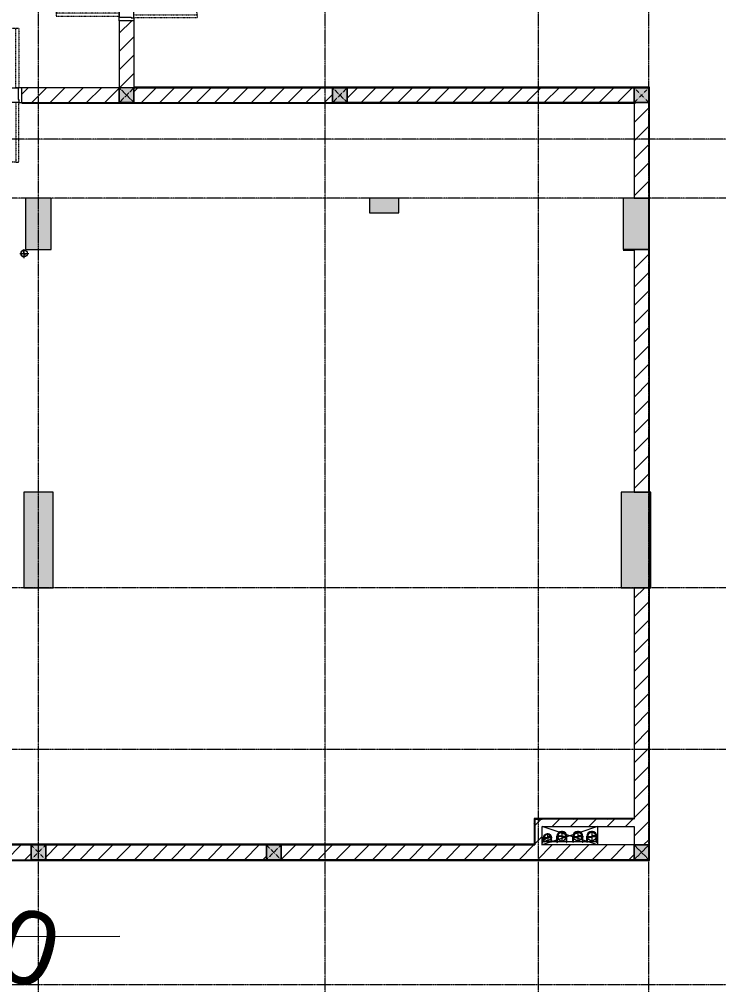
# Model space of a CAD drawing. Header units: millimetres. Extents: x -24439 to 198341, y -52871 to 149926.
# Drawn here: x 107894 to 117402, y 33837 to 46969 of the extents above; entities that cross this region are included whole.
import ezdxf

# ---------------------------------------------------------------- set-up
doc = ezdxf.new("R2010")
doc.units = ezdxf.units.MM
for name, pattern in [('Dash', [6, 3, -3]), ('Grid Line', [22.225, 12.7, -3.175, 3.175, -3.175]), ('IMPORT-CENTER _3_', [10.16, 6.35, -1.27, 1.27, -1.27]), ('NET VAN', [1.06, 0.53, -0.53])]:
    doc.linetypes.add(name, pattern=pattern)
for name, color, linetype, lineweight in [('0-1', 7, 'Continuous', 5), ('0-2', 9, 'Continuous', 9), ('A-DETL-GENF-2', 9, 'NET VAN', 9), ('A-DOOR', 31, 'Continuous', 9), ('A-DOOR-FRAM', 31, 'Continuous', 9), ('A-FLOR', 192, 'Continuous', 9), ('A-WALL', 113, 'Continuous', 9), ('A-WALL-3', 113, 'Continuous', 18), ('A-WALL-PATT-3', 111, 'Continuous', 9), ('G-IMPT', 8, 'Continuous', 9), ('G-IMPT-1', 9, 'Continuous', 9), ('G-IMPT-2', 8, 'IMPORT-CENTER _3_', 9), ('G-IMPT-6', 7, 'Continuous', 9), ('I-WALL-3', 2, 'Continuous', 18), ('M-EQPM', 50, 'Continuous', 9), ('S-COLS', 52, 'Continuous', 9), ('S-COLS-1', 254, 'Continuous', 5), ('S-COLS-2', 253, 'Continuous', 18), ('S-COLS-4', 52, 'Continuous', 18), ('S-COLS-5', 52, 'Dash', 9), ('S-COLS-HDLN', 52, 'Dash', 9), ('S-GRID-1', 1, 'Grid Line', 9)]:
    doc.layers.add(name, color=color, linetype=linetype, lineweight=lineweight)
doc.styles.add('Arial_4', font='arial_0.ttf', dxfattribs={"height": 1000})
pattern_1 = [(45, (0, 0), (-124.4508, 124.4508), [])]
pattern_2 = [(45, (0, 0), (-116.67262, 116.67262), [])]

# ---------------------------------------------------------------- blocks, each defined once
blk = doc.blocks.new('NCV_TKTC_KET CAU_rvt-1-TKCS_MB ĐỊNH VỊ CAO ĐỘ THIẾT KẾ')
at = {"layer": 'S-COLS-1'}
for points in [[(107978, 43837), (108328, 43837), (108328, 44537), (107978, 44537)], [(112653, 44337), (113053, 44337), (113053, 44537), (112653, 44537)], [(116103, 43837), (116453, 43837), (116453, 44537), (116103, 44537)], [(107953, 39237), (108353, 39237), (108353, 40537), (107953, 40537)], [(116478, 39237), (116478, 40537), (116078, 40537), (116078, 39237)]]:
    blk.add_hatch(color=256, dxfattribs=at).paths.add_polyline_path(points)
at = {"layer": 'S-COLS-2'}
for p, q in [((108328, 44537), (107978, 44537)), ((107978, 44537), (107978, 43837)), ((108328, 43837), (108328, 44537)), ((112653, 44537), (112653, 44337)), ((113053, 44537), (112653, 44537)), ((113053, 44337), (113053, 44537)), ((116453, 44537), (116103, 44537)), ((116103, 44537), (116103, 43837)), ((116453, 43837), (116453, 44537)), ((112653, 44337), (113053, 44337)), ((107978, 43837), (108328, 43837)), ((116103, 43837), (116453, 43837)), ((108353, 40537), (107953, 40537)), ((107953, 40537), (107953, 39237)), ((108353, 39237), (108353, 40537)), ((116478, 40537), (116078, 40537)), ((116078, 40537), (116078, 39237)), ((116478, 39237), (116478, 40537)), ((107953, 39237), (108353, 39237)), ((116078, 39237), (116478, 39237))]:
    blk.add_line(p, q, dxfattribs=at)
blk = doc.blocks.new('FD_07 - FD_07-1700x2200-CỬA ĐI 2 CÁNH-910693-TKCS_MB ĐỊNH VỊ CAO ĐỘ THIẾT KẾ')
at = {"layer": 'A-DETL-GENF-2'}
for p, q in [((-810, 910), (-810, 100)), ((-770, 910), (-810, 910)), ((-770, 100), (-770, 910)), ((770, 100), (770, 910)), ((770, 910), (810, 910)), ((810, 910), (810, 100)), ((-810, 100), (-770, 100)), ((810, 100), (770, 100)), ((-810, -910), (-810, -100)), ((-810, -100), (-770, -100)), ((-770, -100), (-770, -910)), ((810, -100), (770, -100)), ((770, -100), (770, -910)), ((810, -910), (810, -100)), ((-770, -910), (-810, -910)), ((770, -910), (810, -910))]:
    blk.add_line(p, q, dxfattribs=at)
for centre, start, end in [((-810, 100), 0, 87.1694), ((810, 100), 92.8306, 180), ((-810, -100), 272.8306, 360), ((810, -100), 180, 267.1694)]:
    blk.add_arc(centre, 810, start, end, dxfattribs=at)
at = {"layer": 'A-DOOR'}
for p, q in [((-810, 100), (810, 100)), ((800, -100), (-800, -100))]:
    blk.add_line(p, q, dxfattribs=at)
at = {"layer": 'A-DOOR-FRAM'}
for p, q in [((-810, 100), (-850, 100)), ((-850, 100), (-850, -100)), ((-810, 60), (-810, 100)), ((-800, 60), (-810, 60)), ((-800, -100), (-800, 60)), ((810, 60), (800, 60)), ((800, 60), (800, -100)), ((850, 100), (810, 100)), ((810, 100), (810, 60)), ((850, -100), (850, 100)), ((-850, -100), (-800, -100)), ((800, -100), (850, -100))]:
    blk.add_line(p, q, dxfattribs=at)
blk = doc.blocks.new('FD_07 - DIG_01-1800x2200-CỬA ĐI 2 CÁNH 2-2150809-TKCS_MB ĐỊNH VỊ CAO ĐỘ THIẾT KẾ')
at = {"layer": 'A-DETL-GENF-2'}
for p, q in [((-835, 960), (-835, 100)), ((-795, 960), (-835, 960)), ((-795, 100), (-795, 960)), ((795, 100), (795, 960)), ((795, 960), (835, 960)), ((835, 960), (835, 100)), ((-835, 100), (-795, 100)), ((835, 100), (795, 100)), ((-860, -960), (-860, -100)), ((-860, -100), (-820, -100)), ((-820, -100), (-820, -960)), ((860, -100), (820, -100)), ((820, -100), (820, -960)), ((860, -960), (860, -100)), ((-820, -960), (-860, -960)), ((820, -960), (860, -960))]:
    blk.add_line(p, q, dxfattribs=at)
for centre, start, end in [((-835, 100), 0, 87.3341), ((835, 100), 92.6659, 180), ((-860, -100), 272.6659, 360), ((860, -100), 180, 267.3341)]:
    blk.add_arc(centre, 860, start, end, dxfattribs=at)
at = {"layer": 'A-DOOR'}
for p, q in [((850, 100), (-850, 100)), ((-860, -100), (860, -100))]:
    blk.add_line(p, q, dxfattribs=at)
at = {"layer": 'A-DOOR-FRAM'}
for p, q in [((-900, 100), (-850, 100)), ((-900, -100), (-900, 100)), ((-850, 100), (-850, -60)), ((850, 100), (900, 100)), ((850, -60), (850, 100)), ((900, 100), (900, -100)), ((-860, -100), (-900, -100)), ((-850, -60), (-860, -60)), ((-860, -60), (-860, -100)), ((860, -60), (850, -60)), ((860, -100), (860, -60)), ((900, -100), (860, -100))]:
    blk.add_line(p, q, dxfattribs=at)
blk = doc.blocks.new('TKTC_XREF_251221_MB TANG 1 - TKTC_XREF_260130_MB TANG 1_dwg_$cc-4202114-TKCS_MB ĐỊNH VỊ CAO ĐỘ THIẾT KẾ')
at = {"layer": 'G-IMPT'}
blk.add_circle((0, 0), 0.5, dxfattribs=at)
for centre, radius, start, end in [((0, 0), 0.5, 90, 270), ((0.19, 0.25), 0.313, 126.8699, 233.1301), ((-0.19, -0.25), 0.313, 306.8699, 53.1301)]:
    blk.add_arc(centre, radius, start, end, dxfattribs=at)
at = {"layer": 'G-IMPT-2'}
for p, q in [((-0.67, 0), (0.67, 0)), ((0, -0.67), (0, 0.67))]:
    blk.add_line(p, q, dxfattribs=at)
blk = doc.blocks.new('TKTC_XREF_251221_MB TANG 1 - TKTC_XREF_260130_MB TANG 1_dwg_CUM U_DN100-4202115-TKCS_MB ĐỊNH VỊ CAO ĐỘ THIẾT KẾ')
at = {"layer": 'G-IMPT'}
blk.add_hatch(color=256, dxfattribs=at).paths.add_polyline_path([(0, -61), (0, -57), (15, -55), (28, -49), (40, -40), (49, -28), (55, -15), (57, 0), (55, 15), (49, 28), (40, 40), (28, 49), (15, 55), (0, 57), (0, 61), (16, 59), (35, 49), (43, 43), (53, 30), (59, 16), (61, 0), (59, -16), (53, -30), (43, -43), (30, -53), (16, -59)])
for p, q in [((-79, 67), (-79, 63)), ((-77, 67), (-77, 63)), ((-75, 67), (-75, 63)), ((-73, 69), (-73, 61)), ((-67, 68), (-72, 68)), ((-67, 62), (-72, 62)), ((-65, 69), (0, 69)), ((-79, -63), (-79, -67)), ((-77, -63), (-77, -67)), ((-75, -63), (-75, -67)), ((-73, -61), (-73, -69)), ((-67, -62), (-72, -62)), ((-67, -68), (-72, -68)), ((-65, -69), (0, -69))]:
    blk.add_line(p, q, dxfattribs=at)
at = {"layer": 'G-IMPT', "flags": 128}
for points in [[(-73, 68), (-78, 68), (-78, 62), (-73, 62)], [(-72, 59), (-67, 59), (-67, 71), (-72, 71)], [(-67, 71), (-67, 73), (-65, 73), (-65, 57), (-67, 57), (-67, 59)], [(-65, 61), (0, 61), (0, 57)], [(-73, -62), (-78, -62), (-78, -68), (-73, -68)], [(-72, -71), (-67, -71), (-67, -59), (-72, -59)], [(-67, -59), (-67, -57), (-65, -57), (-65, -73), (-67, -73), (-67, -71)], [(-65, -61), (0, -61), (0, -57)]]:
    blk.add_lwpolyline(points, dxfattribs=at)
at = {"layer": 'G-IMPT'}
for centre, radius, start, end in [((-78, 67), 0.96, 90, 180), ((-78, 63), 0.96, 180, 270), ((-71, 69), 1.56, 112.6199, 247.3801), ((-68, 65), 4.8, 143.1301, 216.8699), ((-71, 61), 1.56, 112.6199, 247.3801), ((0, 0), 69, 270, 90), ((0, 0), 61, 270, 90), ((0, 0), 57, 270, 90), ((-78, -63), 0.96, 90, 180), ((-78, -67), 0.96, 180, 270), ((-71, -61), 1.56, 112.6199, 247.3801), ((-68, -65), 4.8, 143.1301, 216.8699), ((-71, -69), 1.56, 112.6199, 247.3801)]:
    blk.add_arc(centre, radius, start, end, dxfattribs=at)
blk = doc.blocks.new('TKTC_XREF_251221_MB TANG 1 - TKTC_XREF_260130_MB TANG 1_dwg_$cc-4202117-TKCS_MB ĐỊNH VỊ CAO ĐỘ THIẾT KẾ')
at = {"layer": 'G-IMPT'}
blk.add_circle((0, 0), 0.5, dxfattribs=at)
for centre, radius, start, end in [((0, 0), 0.5, 90, 270), ((0.19, 0.25), 0.313, 126.8699, 233.1301), ((-0.19, -0.25), 0.313, 306.8699, 53.1301)]:
    blk.add_arc(centre, radius, start, end, dxfattribs=at)
at = {"layer": 'G-IMPT-2'}
for p, q in [((-0.67, 0), (0.67, 0)), ((0, -0.67), (0, 0.67))]:
    blk.add_line(p, q, dxfattribs=at)
blk = doc.blocks.new('TKTC_XREF_251221_MB TANG 1 - TKTC_XREF_260130_MB TANG 1_dwg_$cc-V177-TKCS_MB ĐỊNH VỊ CAO ĐỘ THIẾT KẾ')
at = {"layer": 'G-IMPT'}
blk.add_circle((0, 0), 0.5, dxfattribs=at)
for centre, radius, start, end in [((0, 0), 0.5, 90, 270), ((0.19, 0.25), 0.313, 126.8699, 233.1301), ((-0.19, -0.25), 0.313, 306.8699, 53.1301)]:
    blk.add_arc(centre, radius, start, end, dxfattribs=at)
at = {"layer": 'G-IMPT-2'}
for p, q in [((-0.67, 0), (0.67, 0)), ((0, -0.67), (0, 0.67))]:
    blk.add_line(p, q, dxfattribs=at)
blk = doc.blocks.new('TKTC_XREF_251221_MB TANG 1 - TKTC_XREF_260130_MB TANG 1_dwg_CUM U_DN100-4202112-TKCS_MB ĐỊNH VỊ CAO ĐỘ THIẾT KẾ')
at = {"layer": 'G-IMPT'}
blk.add_hatch(color=256, dxfattribs=at).paths.add_polyline_path([(0, 61), (0, 57), (15, 55), (28, 49), (40, 40), (49, 28), (55, 15), (57, 0), (55, -15), (49, -29), (40, -40), (28, -49), (15, -55), (0, -57), (0, -61), (16, -59), (30, -53), (43, -43), (53, -31), (59, -16), (61, 0), (59, 16), (53, 30), (43, 43), (30, 53), (16, 59)])
for p, q in [((-79, 67), (-79, 63)), ((-77, 67), (-77, 63)), ((-75, 67), (-75, 63)), ((-73, 69), (-73, 61)), ((-67, 68), (-72, 68)), ((-67, 62), (-72, 62)), ((-65, 69), (0, 69)), ((-79, -63), (-79, -67)), ((-77, -63), (-77, -67)), ((-75, -63), (-75, -67)), ((-73, -61), (-73, -69)), ((-67, -62), (-72, -62)), ((-67, -68), (-72, -68)), ((-65, -69), (0, -69))]:
    blk.add_line(p, q, dxfattribs=at)
at = {"layer": 'G-IMPT', "flags": 128}
for points in [[(-73, 68), (-78, 68), (-78, 62), (-73, 62)], [(-72, 59), (-67, 59), (-67, 71), (-72, 71)], [(-67, 71), (-67, 73), (-65, 73), (-65, 57), (-67, 57), (-67, 59)], [(-65, 61), (0, 61), (0, 57)], [(-73, -62), (-78, -62), (-78, -68), (-73, -68)], [(-72, -71), (-67, -71), (-67, -59), (-72, -59)], [(-67, -59), (-67, -57), (-65, -57), (-65, -73), (-67, -73), (-67, -71)], [(-65, -61), (0, -61), (0, -57)]]:
    blk.add_lwpolyline(points, dxfattribs=at)
at = {"layer": 'G-IMPT'}
for centre, radius, start, end in [((-78, 67), 0.96, 90, 180), ((-78, 63), 0.96, 180, 270), ((-71, 69), 1.56, 112.6199, 247.3801), ((-68, 65), 4.8, 143.1301, 216.8699), ((-71, 61), 1.56, 112.6199, 247.3801), ((0, 0), 69, 270, 90), ((0, 0), 61, 270, 90), ((0, 0), 57, 270, 90), ((-78, -63), 0.96, 90, 180), ((-78, -67), 0.96, 180, 270), ((-71, -61), 1.56, 112.6199, 247.3801), ((-68, -65), 4.8, 143.1301, 216.8699), ((-71, -69), 1.56, 112.6199, 247.3801)]:
    blk.add_arc(centre, radius, start, end, dxfattribs=at)
blk = doc.blocks.new('TKTC_XREF_251221_MB TANG 1 - TKTC_XREF_260130_MB TANG 1_dwg_$cc-4202125-TKCS_MB ĐỊNH VỊ CAO ĐỘ THIẾT KẾ')
at = {"layer": 'G-IMPT'}
blk.add_circle((0, 0), 0.5, dxfattribs=at)
for centre, radius, start, end in [((0, 0), 0.5, 90, 270), ((0.19, 0.25), 0.313, 126.8699, 233.1301), ((-0.19, -0.25), 0.313, 306.8699, 53.1301)]:
    blk.add_arc(centre, radius, start, end, dxfattribs=at)
at = {"layer": 'G-IMPT-2'}
for p, q in [((-0.67, 0), (0.67, 0)), ((0, -0.67), (0, 0.67))]:
    blk.add_line(p, q, dxfattribs=at)
blk = doc.blocks.new('TKTC_XREF_251221_MB TANG 1 - TKTC_XREF_260130_MB TANG 1_dwg-4202109-TKCS_MB ĐỊNH VỊ CAO ĐỘ THIẾT KẾ')
at = {"layer": 'G-IMPT', "flags": 128}
blk.add_lwpolyline([(-88148, -365610), (-88147, -365560), (-87397, -365560), (-87398, -365609)], dxfattribs=at)
for name, p, xscale, yscale, zscale, rotation in [('TKTC_XREF_251221_MB TANG 1 - TKTC_XREF_260130_MB TANG 1_dwg_$cc-4202114-TKCS_MB ĐỊNH VỊ CAO ĐỘ THIẾT KẾ', (-95191, -357565), 90.00000000005114, 90.00000000005114, 90.00000000005114, 0.304717521727566), ('TKTC_XREF_251221_MB TANG 1 - TKTC_XREF_260130_MB TANG 1_dwg_$cc-4202117-TKCS_MB ĐỊNH VỊ CAO ĐỘ THIẾT KẾ', (-88075, -365507), 90.0000000000512, 90.0000000000512, 90.0000000000512, 270.3740267799376), ('TKTC_XREF_251221_MB TANG 1 - TKTC_XREF_260130_MB TANG 1_dwg_CUM U_DN100-4202112-TKCS_MB ĐỊNH VỊ CAO ĐỘ THIẾT KẾ', (-87881, -365495), 0.9974999999999965, 0.9974999999999965, 0.9974999999999965, 90.00099133865194), ('TKTC_XREF_251221_MB TANG 1 - TKTC_XREF_260130_MB TANG 1_dwg_$cc-4202114-TKCS_MB ĐỊNH VỊ CAO ĐỘ THIẾT KẾ', (-87665, -365494), 113.7150000000093, 113.7150000000093, 113.7150000000093, 269.9990086637467), ('TKTC_XREF_251221_MB TANG 1 - TKTC_XREF_260130_MB TANG 1_dwg_CUM U_DN100-4202112-TKCS_MB ĐỊNH VỊ CAO ĐỘ THIẾT KẾ', (-87664, -365494), 0.9975000000000006, 0.9975000000000006, 0.9975000000000006, 90.00099133829464), ('TKTC_XREF_251221_MB TANG 1 - TKTC_XREF_260130_MB TANG 1_dwg_$cc-4202125-TKCS_MB ĐỊNH VỊ CAO ĐỘ THIẾT KẾ', (-87474, -365494), 113.7150000000093, 113.7150000000093, 113.7150000000093, 269.9990086637467), ('TKTC_XREF_251221_MB TANG 1 - TKTC_XREF_260130_MB TANG 1_dwg_CUM U_DN100-4202112-TKCS_MB ĐỊNH VỊ CAO ĐỘ THIẾT KẾ', (-87474, -365494), 0.9975000000000006, 0.9975000000000006, 0.9975000000000006, 90.00099133829464)]:
    blk.add_blockref(name, p, dxfattribs=dict(xscale=xscale, yscale=yscale, zscale=zscale, rotation=rotation))
at = {"extrusion": (0, 0, -1)}
for name, p, xscale, yscale, zscale, rotation in [('TKTC_XREF_251221_MB TANG 1 - TKTC_XREF_260130_MB TANG 1_dwg_CUM U_DN100-4202115-TKCS_MB ĐỊNH VỊ CAO ĐỘ THIẾT KẾ', (88075, -365509), 0.7894736842105242, 0.7894736842105242, -0.7894736842105241, 89.62597321846799), ('TKTC_XREF_251221_MB TANG 1 - TKTC_XREF_260130_MB TANG 1_dwg_$cc-V177-TKCS_MB ĐỊNH VỊ CAO ĐỘ THIẾT KẾ', (87881, -365495), 113.7150000000092, 113.7150000000092, -113.7150000000092, 269.9990086637472)]:
    blk.add_blockref(name, p, dxfattribs=dict(at, xscale=xscale, yscale=yscale, zscale=zscale, rotation=rotation))
blk = doc.blocks.new('TKTC_XREF_251221_MB TANG 1 - TKTC_XREF_251221_MB TANG 1-2038492-TKCS_MB ĐỊNH VỊ CAO ĐỘ THIẾT KẾ')
blk.add_blockref('TKTC_XREF_251221_MB TANG 1 - TKTC_XREF_260130_MB TANG 1_dwg-4202109-TKCS_MB ĐỊNH VỊ CAO ĐỘ THIẾT KẾ', (169499, 384110))
blk = doc.blocks.new('G1_SOF - BO TRU - 200x200-3050151-TKCS_MB ĐỊNH VỊ CAO ĐỘ THIẾT KẾ')
at = {"layer": 'S-COLS-HDLN'}
for p, q in [((-100, 100), (100, -100)), ((100, 100), (-100, -100))]:
    blk.add_line(p, q, dxfattribs=at)
blk = doc.blocks.new('NCV_TKCS_251209_TONG THE HIEN TRANG SAN DUONG - NCV_TKCS_HIEN TRANG_251209a_dwg-1612995-TKCS_MB ĐỊNH VỊ CAO ĐỘ THIẾT KẾ')
at = {"layer": 'G-IMPT-1'}
blk.add_line((563581535, 1145008094), (563588483, 1145010213), dxfattribs=at)
at = {"layer": 'G-IMPT-6', "insert": (563585009, 1145010204), "char_height": 1000, "width": 3253.92, "attachment_point": 1, "line_spacing_factor": 0.941778, "style": 'Arial_4'}
blk.add_mtext('1.00', dxfattribs=at)
blk = doc.blocks.new('NCV_TKCS_251209_TONG THE HIEN TRANG SAN DUONG - NCV_TKCS_251209_TONG THE HIEN TRANG SAN DUONG-1605292-TKCS_MB ĐỊNH VỊ CAO ĐỘ THIẾT KẾ')
at = {"rotation": 343.2379237072182}
blk.add_blockref('NCV_TKCS_251209_TONG THE HIEN TRANG SAN DUONG - NCV_TKCS_HIEN TRANG_251209a_dwg-1612995-TKCS_MB ĐỊNH VỊ CAO ĐỘ THIẾT KẾ', (-869777548, -933796959), dxfattribs=at)

msp = doc.modelspace()

# ---------------------------------------------------------------- hatches: boundary and pattern name
at = {"layer": 'A-WALL-PATT-3'}
h = msp.add_hatch(dxfattribs=at)
h.set_pattern_fill('FP_1', color=256, style=0, pattern_type=2)
h.set_pattern_definition(pattern_1)
h.paths.add_polyline_path([(109452.6, 46036.9), (109452.6, 46948.6), (109252.6, 46948.6), (109252.6, 46036.9)])
h.paths.add_polyline_path([(109252.6, 48748.6), (109452.6, 48748.6), (109452.6, 50361.9), (109252.6, 50361.9)])
h = msp.add_hatch(dxfattribs=at)
h.set_pattern_fill('FP_1', color=256, style=0, pattern_type=2)
h.set_pattern_definition(pattern_1)
h.paths.add_polyline_path([(114294.6, 45836.9), (116252.6, 45836.9), (116252.6, 46036.9), (112352.6, 46036.9), (112352.6, 45836.9)])
h.paths.add_polyline_path([(109452.6, 45836.9), (112152.6, 45836.9), (112152.6, 46036.9), (109452.6, 46036.9)])
h.paths.add_polyline_path([(109252.6, 45836.9), (109252.6, 46036.9), (107927.6, 46036.9), (107927.6, 45836.9)])
h.paths.add_polyline_path([(105027.6, 45836.9), (106227.6, 45836.9), (106227.6, 46036.9), (105027.6, 46036.9), (105027.6, 45837.7)])
h = msp.add_hatch(dxfattribs=at)
h.set_pattern_fill('FP_8', color=256, style=0, pattern_type=2)
h.set_pattern_definition(pattern_2)
h.paths.add_polyline_path([(114294.6, 46036.9), (116452.6, 46036.9), (116452.6, 46046.9), (109452.6, 46046.9), (109452.6, 46036.9), (112152.6, 46036.9)])
h = msp.add_hatch(dxfattribs=at)
h.set_pattern_fill('FP_8', color=256, style=0, pattern_type=2)
h.set_pattern_definition(pattern_2)
h.paths.add_polyline_path([(116462.6, 35537.4), (116462.6, 46046.9), (116452.6, 46046.9), (116452.6, 35537.4)])
h = msp.add_hatch(dxfattribs=at)
h.set_pattern_fill('FP_8', color=256, style=0, pattern_type=2)
h.set_pattern_definition(pattern_2)
h.paths.add_polyline_path([(116252.6, 45826.9), (116252.6, 45836.9), (107927.6, 45836.9), (107927.6, 45826.9), (116242.6, 45826.9)])
h.paths.add_polyline_path([(106217.6, 45826.9), (106227.6, 45826.9), (106227.6, 45836.9), (105027.6, 45836.9), (105027.6, 45826.9), (105037.6, 45826.9)])
h = msp.add_hatch(dxfattribs=at)
h.set_pattern_fill('FP_1', color=256, style=0, pattern_type=2)
h.set_pattern_definition(pattern_1)
h.paths.add_polyline_path([(116452.6, 44536.9), (116452.6, 45836.9), (116252.6, 45836.9), (116252.6, 44536.9)])
h = msp.add_hatch(dxfattribs=at)
h.set_pattern_fill('FP_8', color=256, style=0, pattern_type=2)
h.set_pattern_definition(pattern_2)
h.paths.add_polyline_path([(116102.5, 43826.9), (116252.6, 43826.9), (116252.6, 43836.9), (116102.5, 43836.9)])
h = msp.add_hatch(dxfattribs=at)
h.set_pattern_fill('FP_1', color=256, style=0, pattern_type=2)
h.set_pattern_definition(pattern_1)
h.paths.add_polyline_path([(116252.6, 40535.7), (116452.6, 40535.7), (116452.6, 43837), (116252.6, 43837), (116252.6, 42829.5)])
h = msp.add_hatch(dxfattribs=at)
h.set_pattern_fill('FP_1', color=256, style=0, pattern_type=2)
h.set_pattern_definition(pattern_1)
h.paths.add_polyline_path([(116452.6, 35737.4), (116452.6, 39236.9), (116252.6, 39236.9), (116252.6, 35737.4)])
h = msp.add_hatch(dxfattribs=at)
h.set_pattern_fill('FP_8', color=256, style=0, pattern_type=2)
h.set_pattern_definition(pattern_2)
h.paths.add_polyline_path([(114892.6, 35737.4), (114902.6, 35737.4), (114902.6, 36097.8), (114892.6, 36097.8), (114892.6, 35747.4)])
h = msp.add_hatch(dxfattribs=at)
h.set_pattern_fill('FP_8', color=256, style=0, pattern_type=2)
h.set_pattern_definition(pattern_2)
h.paths.add_polyline_path([(115002.6, 36087.8), (116242.6, 36087.8), (116242.6, 36097.8), (114902.6, 36097.8), (114902.6, 36087.8)])
h = msp.add_hatch(dxfattribs=at)
h.set_pattern_fill('FP_1', color=256, style=0, pattern_type=2)
h.set_pattern_definition(pattern_1)
h.paths.add_polyline_path([(114902.6, 35737.4), (115002.6, 35737.4), (115002.6, 36087.8), (114902.6, 36087.8), (114902.6, 35925.8)])
h = msp.add_hatch(dxfattribs=at)
h.set_pattern_fill('FP_1', color=256, style=0, pattern_type=2)
h.set_pattern_definition(pattern_1)
h.paths.add_polyline_path([(116252.6, 35987.8), (116252.6, 36087.8), (115002.6, 36087.8), (115002.6, 35987.8), (115505.1, 35987.8)])
h = msp.add_hatch(dxfattribs=at)
h.set_pattern_fill('FP_1', color=256, style=0, pattern_type=2)
h.set_pattern_definition(pattern_1)
h.paths.add_polyline_path([(116110.3, 35537.4), (116252.6, 35537.4), (116252.6, 35737.4), (111452.6, 35737.4), (111452.6, 35537.4), (115505.1, 35537.4)])
h.paths.add_polyline_path([(104611.2, 35537.4), (105623.3, 35537.4), (105622.6, 35737.4), (104412.6, 35737.4), (104412.6, 35537.4), (104422.6, 35537.4)])
h.paths.add_polyline_path([(108052.6, 35537.4), (108052.6, 35737.4), (105785.7, 35737.4), (105862.1, 35726.6), (105979.2, 35698.6), (106093.1, 35659.5), (106202.7, 35609.8), (106324.6, 35537.4), (107032, 35537.4)])
h.paths.add_polyline_path([(99852.6, 35537.4), (99852.6, 35737.4), (95052.4, 35737.4), (95052.4, 35537.4), (99769.4, 35537.4)])
h.paths.add_polyline_path([(100052.6, 35537.4), (104212.6, 35537.4), (104212.6, 35737.4), (100052.6, 35737.4)])
h.paths.add_polyline_path([(111252.6, 35537.4), (111252.6, 35737.4), (108252.6, 35737.4), (108252.6, 35537.4)])
h.paths.add_polyline_path([(91852.6, 35537.4), (93612.4, 35537.4), (93612.4, 35737.4), (91852.6, 35737.4)])
h.paths.add_polyline_path([(94702.4, 35537.4), (94852.4, 35537.4), (94852.4, 35737.4), (94702.4, 35737.4), (94702.4, 35697.4)])
h = msp.add_hatch(dxfattribs=at)
h.set_pattern_fill('FP_8', color=256, style=0, pattern_type=2)
h.set_pattern_definition(pattern_2)
h.paths.add_polyline_path([(114294.6, 35737.4), (114892.6, 35737.4), (114892.6, 35747.4), (105652.8, 35747.4), (105750, 35742.4), (105785.7, 35737.4), (111873.8, 35737.4)])
h.paths.add_polyline_path([(104611.2, 35737.4), (105622.6, 35737.4), (105622.6, 35747.4), (100052.6, 35747.4), (100052.6, 35737.4), (102190.3, 35737.4)])
h = msp.add_hatch(dxfattribs=at)
h.set_pattern_fill('FP_8', color=256, style=0, pattern_type=2)
h.set_pattern_definition(pattern_2)
h.paths.add_polyline_path([(116110.3, 35527.4), (116462.6, 35527.4), (116462.6, 35537.4), (106324.6, 35537.4), (106338.7, 35527.4), (115505.1, 35527.4)])
h.paths.add_polyline_path([(104422.6, 35527.4), (105623.4, 35527.4), (105622.6, 35537.4), (104422.6, 35537.4)])
at = {"layer": 'S-COLS-1'}
for points in [[(109252.6, 45836.9), (109452.6, 45836.9), (109452.6, 46036.9), (109252.6, 46036.9)], [(112152.6, 45836.9), (112352.6, 45836.9), (112352.6, 46036.9), (112152.6, 46036.9)], [(116252.6, 45836.9), (116452.6, 45836.9), (116452.6, 46036.9), (116252.6, 46036.9)], [(108052.6, 35537.4), (108252.6, 35537.4), (108252.6, 35737.4), (108052.6, 35737.4)], [(111252.6, 35537.4), (111452.6, 35537.4), (111452.6, 35737.4), (111252.6, 35737.4)], [(116252.6, 35537.4), (116452.6, 35537.4), (116452.6, 35737.4), (116252.6, 35737.4)]]:
    msp.add_hatch(color=256, dxfattribs=at).paths.add_polyline_path(points)

# ---------------------------------------------------------------- linework, layer by layer
at = {"layer": '0-2'}
for p, q in [((115245.3, 35906.7), (115002.6, 35987.8)), ((115752.6, 35987.8), (115512.2, 35907.5)), ((115434.7, 35881.7), (115002.6, 35737.4)), ((115251.1, 35904.8), (115245.3, 35906.7)), ((115318.8, 35882.2), (115251.1, 35904.8)), ((115752.6, 35737.4), (115324.5, 35880.3)), ((115439.4, 35883.2), (115436.1, 35882.1)), ((115505.1, 35905.1), (115440.5, 35883.6)), ((115512.2, 35907.5), (115506.5, 35905.6))]:
    msp.add_line(p, q, dxfattribs=at)
at = {"layer": 'A-FLOR'}
msp.add_line((115752.6, 35987.8), (115752.6, 35737.4), dxfattribs=at)
at = {"layer": 'A-WALL'}
for p, q in [((109452.6, 46948.6), (109452.6, 45836.9)), ((109252.6, 45836.9), (109252.6, 46036.9)), ((112152.6, 46036.9), (109452.6, 46036.9)), ((109452.6, 46036.9), (112152.6, 46036.9)), ((112152.6, 45836.9), (112152.6, 46036.9)), ((112352.6, 46036.9), (112352.6, 45836.9)), ((116252.6, 45836.9), (116252.6, 46036.9)), ((107927.6, 45836.9), (109252.6, 45836.9)), ((109452.6, 45836.9), (112152.6, 45836.9)), ((116452.6, 45836.9), (112352.6, 45836.9)), ((116242.6, 36087.8), (115002.6, 36087.8)), ((108052.6, 35537.4), (108052.6, 35737.4)), ((108252.6, 35737.4), (108252.6, 35537.4)), ((111252.6, 35537.4), (111252.6, 35737.4)), ((111452.6, 35737.4), (111452.6, 35537.4)), ((111452.6, 35737.4), (114902.6, 35737.4)), ((116252.6, 35537.4), (116252.6, 35737.4)), ((116252.6, 35737.4), (116452.6, 35737.4)), ((104422.6, 35537.4), (108052.6, 35537.4))]:
    msp.add_line(p, q, dxfattribs=at)
at = {"layer": 'A-WALL-3'}
for p, q in [((109252.6, 46948.6), (109252.6, 46036.9)), ((109452.6, 46036.9), (107927.6, 46036.9)), ((116252.6, 46036.9), (112352.6, 46036.9)), ((116252.6, 45826.9), (116252.6, 44547)), ((116252.6, 44536.9), (116452.6, 44536.9)), ((116252.6, 43837), (116252.6, 40535.7)), ((116452.6, 43837), (116252.6, 43837)), ((116252.6, 40535.7), (116452.6, 40535.7)), ((116252.6, 39236.9), (116252.6, 36087.8)), ((116452.6, 39236.9), (116252.6, 39236.9)), ((114902.6, 36087.8), (114902.6, 35737.4)), ((115002.6, 35737.4), (115002.6, 35987.8)), ((115002.6, 35987.8), (116252.6, 35987.8)), ((116252.6, 35987.8), (116252.6, 35737.4)), ((116252.6, 35737.4), (115002.6, 35737.4))]:
    msp.add_line(p, q, dxfattribs=at)
at = {"layer": 'I-WALL-3'}
for p, q in [((116462.6, 46046.9), (109452.6, 46046.9)), ((112152.6, 46036.9), (116452.6, 46036.9)), ((116452.6, 46036.9), (116452.6, 35537.4)), ((116462.6, 35527.4), (116462.6, 46046.9)), ((107927.6, 45836.9), (107927.6, 45826.9)), ((109452.6, 45836.9), (109252.6, 45836.9)), ((112352.6, 45836.9), (112152.6, 45836.9)), ((116252.6, 45826.9), (116252.6, 45836.9)), ((107927.6, 45826.9), (116242.6, 45826.9)), ((116252.6, 43836.9), (116102.5, 43836.9)), ((116102.5, 43826.9), (116252.6, 43826.9)), ((116242.6, 36097.8), (114892.6, 36097.8)), ((114892.6, 36097.8), (114892.6, 35747.4)), ((114902.6, 36087.8), (115002.6, 36087.8)), ((114902.6, 35737.4), (114902.6, 36087.8)), ((100052.6, 35737.4), (111452.6, 35737.4)), ((114892.6, 35747.4), (100062.6, 35747.4)), ((104422.6, 35527.4), (116462.6, 35527.4)), ((116452.6, 35537.4), (108052.6, 35537.4))]:
    msp.add_line(p, q, dxfattribs=at)
at = {"layer": 'S-COLS'}
for p, q in [((109252.6, 46036.9), (109252.6, 45836.9)), ((109452.6, 45836.9), (109452.6, 46036.9)), ((112152.6, 46036.9), (112152.6, 45836.9)), ((112352.6, 45836.9), (112352.6, 46036.9)), ((116252.6, 46036.9), (116252.6, 45836.9)), ((116252.6, 45836.9), (116452.6, 45836.9)), ((108052.6, 35737.4), (108052.6, 35537.4)), ((108252.6, 35537.4), (108252.6, 35737.4)), ((111252.6, 35737.4), (111252.6, 35537.4)), ((111452.6, 35537.4), (111452.6, 35737.4)), ((116452.6, 35737.4), (116252.6, 35737.4)), ((116252.6, 35737.4), (116252.6, 35537.4))]:
    msp.add_line(p, q, dxfattribs=at)
at = {"layer": 'S-COLS-4'}
for p, q in [((109452.6, 46036.9), (109252.6, 46036.9)), ((112352.6, 46036.9), (112152.6, 46036.9)), ((116452.6, 46036.9), (116252.6, 46036.9)), ((116452.6, 45836.9), (116452.6, 46036.9)), ((109252.6, 45836.9), (109452.6, 45836.9)), ((112152.6, 45836.9), (112352.6, 45836.9)), ((108252.6, 35737.4), (108052.6, 35737.4)), ((111452.6, 35737.4), (111252.6, 35737.4)), ((116452.6, 35537.4), (116452.6, 35737.4)), ((108052.6, 35537.4), (108252.6, 35537.4)), ((111252.6, 35537.4), (111452.6, 35537.4)), ((116252.6, 35537.4), (116452.6, 35537.4))]:
    msp.add_line(p, q, dxfattribs=at)
at = {"layer": 'S-GRID-1'}
for p, q in [((108152.6, 20960.6), (108152.6, 80482.7)), ((112052.6, 20960.6), (112052.6, 80482.7)), ((114952.6, 20960.6), (114952.6, 80482.7)), ((116452.6, 20960.6), (116452.6, 80482.7)), ((128757.8, 45336.9), (32145.8, 45336.9)), ((131551.8, 44536.9), (29351.8, 44536.9)), ((131551.8, 39236.9), (29351.8, 39236.9)), ((131551.8, 37036.9), (29351.8, 37036.9)), ((128757.8, 33836.9), (32145.8, 33836.9))]:
    msp.add_line(p, q, dxfattribs=at)

# ---------------------------------------------------------------- block references
at = {"layer": '0-1'}
msp.add_blockref('NCV_TKTC_KET CAU_rvt-1-TKCS_MB ĐỊNH VỊ CAO ĐỘ THIẾT KẾ', (0, 0), dxfattribs=at)
at = {"layer": 'A-DETL-GENF-2'}
msp.add_blockref('NCV_TKCS_251209_TONG THE HIEN TRANG SAN DUONG - NCV_TKCS_251209_TONG THE HIEN TRANG SAN DUONG-1605292-TKCS_MB ĐỊNH VỊ CAO ĐỘ THIẾT KẾ', (26103.5, 9888.2), dxfattribs=at)
at = {"layer": 'A-DOOR'}
for name, p, rotation in [('FD_07 - DIG_01-1800x2200-CỬA ĐI 2 CÁNH 2-2150809-TKCS_MB ĐỊNH VỊ CAO ĐỘ THIẾT KẾ', (109352.6, 47848.6), 90.00000000000007), ('FD_07 - FD_07-1700x2200-CỬA ĐI 2 CÁNH-910693-TKCS_MB ĐỊNH VỊ CAO ĐỘ THIẾT KẾ', (107077.6, 45936.9), 180)]:
    msp.add_blockref(name, p, dxfattribs=dict(at, rotation=rotation))
at = {"layer": 'M-EQPM'}
msp.add_blockref('TKTC_XREF_251221_MB TANG 1 - TKTC_XREF_251221_MB TANG 1-2038492-TKCS_MB ĐỊNH VỊ CAO ĐỘ THIẾT KẾ', (33652.6, 17236.9), dxfattribs=at)
at = {"layer": 'S-COLS-5'}
for p in [(109352.6, 45936.9), (112252.6, 45936.9), (116352.6, 45936.9), (108152.6, 35637.4), (111352.6, 35637.4), (116352.6, 35637.4)]:
    msp.add_blockref('G1_SOF - BO TRU - 200x200-3050151-TKCS_MB ĐỊNH VỊ CAO ĐỘ THIẾT KẾ', p, dxfattribs=at)

doc.saveas('drawing.dxf')
